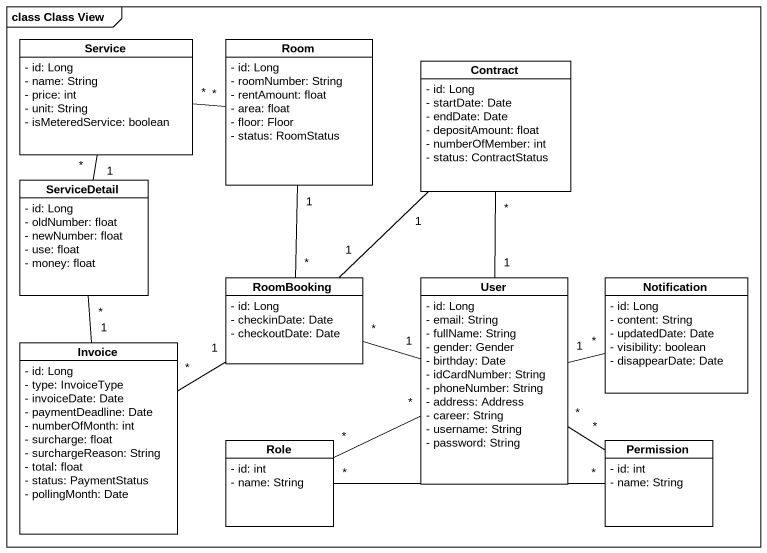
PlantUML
@startuml
mainframe class Class View
hide circle
hide empty members
skinparam classAttributeIconSize 0
class Service {
  - id: Long
  - name: String
  - price: int
  - unit: String
  - isMeteredService: boolean
}
class Room {
  - id: Long
  - roomNumber: String
  - rentAmount: float
  - area: float
  - floor: Floor
  - status: RoomStatus
}
class Contract {
  - id: Long
  - startDate: Date
  - endDate: Date
  - depositAmount: float
  - numberOfMember: int
  - status: ContractStatus
}
class ServiceDetail {
  - id: Long
  - oldNumber: float
  - newNumber: float
  - use: float
  - money: float
}
class RoomBooking {
  - id: Long
  - checkinDate: Date
  - checkoutDate: Date
}
class User {
  - id: Long
  - email: String
  - fullName: String
  - gender: Gender
  - birthday: Date
  - idCardNumber: String
  - phoneNumber: String
  - address: Address
  - career: String
  - username: String
  - password: String
}
class Notification {
  - id: Long
  - content: String
  - updatedDate: Date
  - visibility: boolean
  - disappearDate: Date
}
class Invoice {
  - id: Long
  - type: InvoiceType
  - invoiceDate: Date
  - paymentDeadline: Date
  - numberOfMonth: int
  - surcharge: float
  - surchargeReason: String
  - total: float
  - status: PaymentStatus
  - pollingMonth: Date
}
class Role {
  - id: int
  - name: String
}
class Permission {
  - id: int
  - name: String
}
Service "*" -right- "*" Room
Service "1" -- "*" ServiceDetail
Contract "*" -- "1" User
ServiceDetail "*" -- "1" Invoice
RoomBooking "*" -up- "1" Room
RoomBooking "1" -up- "1" Contract
RoomBooking "1" -- "*" Invoice
User "1" -left- "*" RoomBooking
User "*" -left- "*" Role
User "*" -- "*" Permission
Notification "*" -left- "1" User
Role "*" -right- "*" Permission
@enduml
